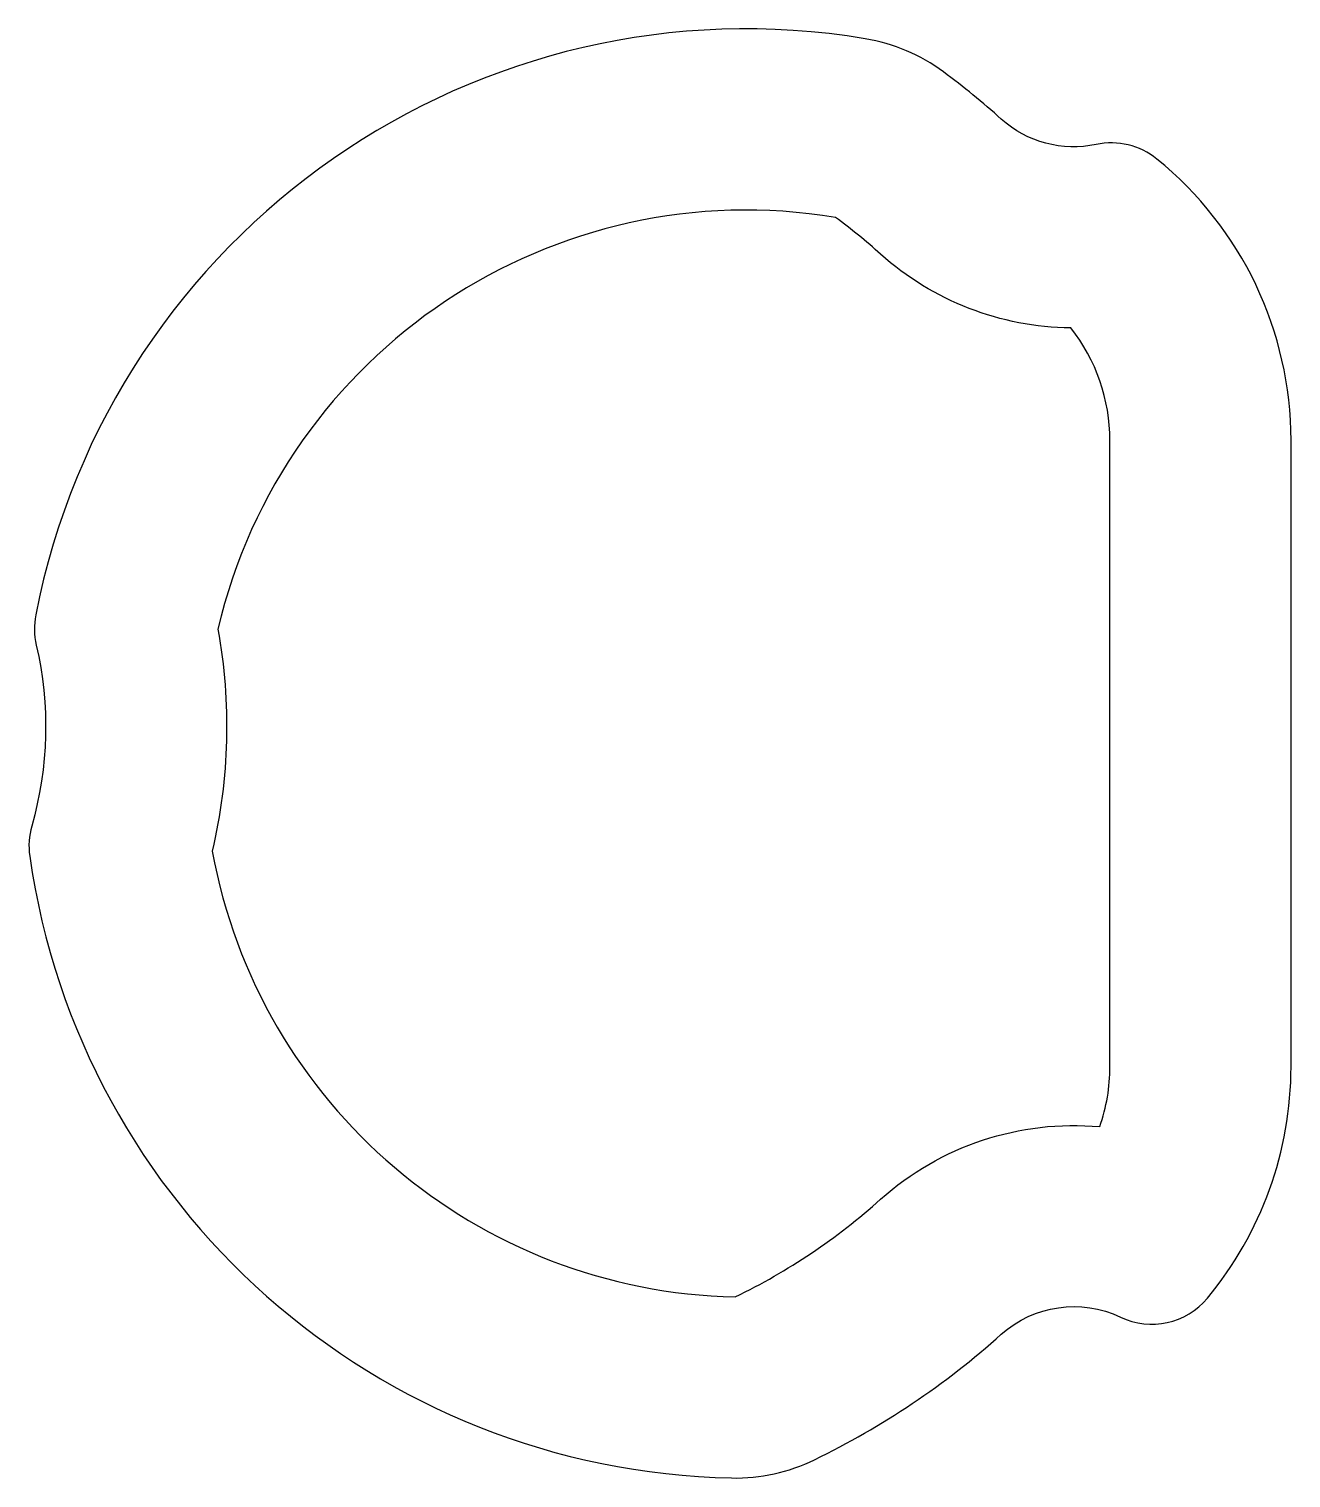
# Model space of a CAD drawing. Extents: x -1.98 to 1.5, y -2 to 2.
import ezdxf

# ---------------------------------------------------------------- set-up
doc = ezdxf.new("R2010")
doc.units = 0

msp = doc.modelspace()

# ---------------------------------------------------------------- linework, layer by layer
for points in [[(-1.9631, 0.3826, 0.105303), (-1.9616, 0.2993, -0.126874), (-1.9742, -0.2, 0.105303), (-1.9799, -0.2831, 0.36729), (-0.0415, -1.9996, 0.118919), (0.1875, -1.9493, 0.069374), (0.7034, -1.603, -0.302466), (1.0326, -1.5558, 0.343251), (1.2726, -1.5031, 0.175092), (1.5034, -0.864), (1.5034, 0.864, 0.226191), (1.133, 1.641, 0.226204), (0.9656, 1.6812, -0.239044), (0.7034, 1.7511, 0.022911), (0.5437, 1.8813, 0.118919), (0.3278, 1.973, 0.406084), (-1.9631, 0.3826)], [(-1.4602, 0.3431, -0.103129), (-1.4757, -0.269, 0.356471), (-0.0312, -1.4997, 0.069374), (0.3701, -1.2303, -0.207789), (0.9752, -1.0298, 0.084692), (1.0034, -0.864), (1.0034, 0.864, 0.16924), (0.8952, 1.1748, -0.181809), (0.3701, 1.3784, 0.022911), (0.2459, 1.4797, 0.394982)]]:
    msp.add_lwpolyline(points, format="xyb", close=True)

doc.saveas('drawing.dxf')
